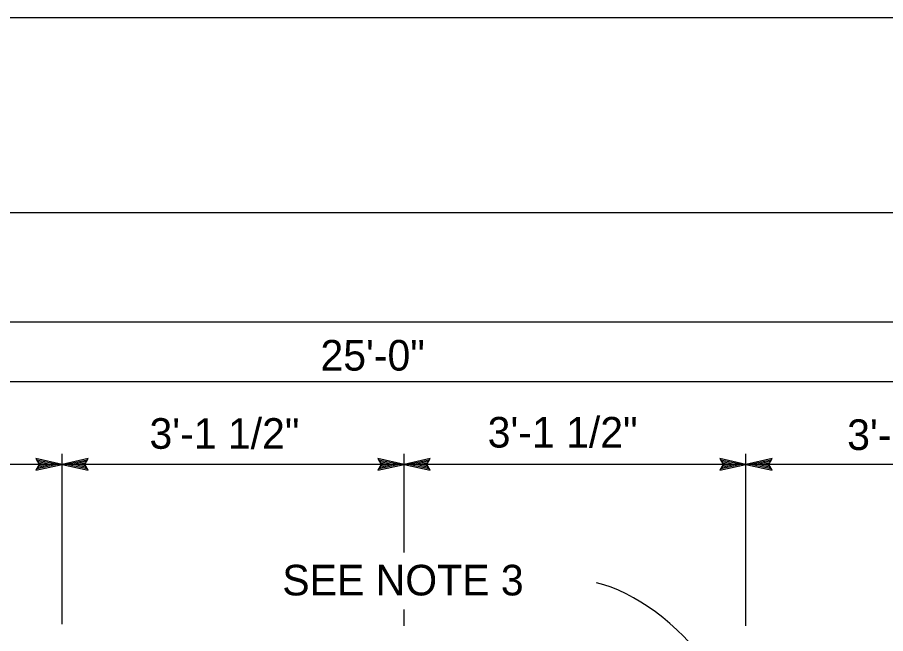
# Model space of a CAD drawing. Extents: x -894 to 866, y -476 to 714.
# Drawn here: x -446.4 to -248, y 572.6 to 713.6 of the extents above; entities that cross this region are included whole.
import ezdxf

# ---------------------------------------------------------------- set-up
doc = ezdxf.new("R2010")
doc.units = 0
for name, color, linetype in [('10 Sheet Format', 7, 'Continuous'), ('56 Stage 3 Anno', 7, 'Continuous'), ('57 Undefined', 7, 'Continuous')]:
    doc.layers.add(name, color=color, linetype=linetype)

msp = doc.modelspace()

# ---------------------------------------------------------------- linework, layer by layer
at = {"layer": '10 Sheet Format'}
msp.add_line((-813.45, 643.96), (811.55, 643.96), dxfattribs=at)
for points in [[(-894.04, 713.56), (865.96, 713.56), (865.96, -476.44), (-894.04, -476.44)], [(-863.43, 668.96), (836.57, 668.96), (836.57, -431.04), (-863.43, -431.04)], [(-863.43, 668.96), (836.57, 668.96), (836.57, -431.04), (-863.43, -431.04)]]:
    msp.add_lwpolyline(points, close=True, dxfattribs=at)
at = {"layer": '56 Stage 3 Anno'}
for p, q in [((32.57, 630.25), (-592.34, 630.25)), ((-436.18, 600.84), (-436.18, 613.75)), ((-358.05, 591.17), (-358.05, 613.75)), ((-279.93, 574.39), (-279.93, 613.75)), ((-436.18, 611.35), (-592.34, 611.35)), ((-436.18, 611.35), (-442.18, 612.68)), ((-442.18, 612.68), (-442.18, 612.68)), ((-442.18, 612.68), (-441.38, 611.35)), ((-441.38, 611.35), (-442.18, 610.01)), ((-442.18, 610.01), (-436.18, 611.35)), ((-441.96, 610.37), (-437.56, 611.35)), ((-437.57, 611.36), (-441.94, 612.33)), ((-438.94, 611.35), (-441.76, 611.98)), ((-441.73, 610.73), (-438.94, 611.35)), ((-441.55, 611.08), (-440.32, 611.35)), ((-440.32, 611.35), (-441.53, 611.62)), ((-430.18, 612.69), (-436.18, 611.35)), ((-358.05, 611.35), (-436.18, 611.35)), ((-436.18, 611.35), (-436.18, 611.35)), ((-436.18, 611.35), (-430.18, 610.02)), ((-436.18, 611.35), (-436.18, 611.35)), ((-430.39, 612.34), (-434.8, 611.36)), ((-434.79, 611.35), (-430.41, 610.38)), ((-430.63, 611.98), (-433.41, 611.36)), ((-433.41, 611.36), (-430.59, 610.73)), ((-430.8, 611.63), (-432.03, 611.36)), ((-432.03, 611.36), (-430.82, 611.09)), ((-430.98, 611.35), (-430.18, 612.69)), ((-430.18, 610.02), (-430.98, 611.35)), ((-430.18, 612.69), (-430.18, 612.69)), ((-358.05, 611.35), (-364.05, 612.68)), ((-364.05, 612.68), (-364.05, 612.68)), ((-364.05, 612.68), (-363.25, 611.35)), ((-363.25, 611.35), (-364.05, 610.01)), ((-364.05, 610.01), (-358.05, 611.35)), ((-363.83, 610.37), (-359.43, 611.35)), ((-359.44, 611.36), (-363.82, 612.33)), ((-360.81, 611.35), (-363.64, 611.98)), ((-363.6, 610.73), (-360.81, 611.35)), ((-363.43, 611.08), (-362.2, 611.35)), ((-362.2, 611.35), (-363.4, 611.62)), ((-352.05, 612.69), (-358.05, 611.35)), ((-279.93, 611.35), (-358.05, 611.35)), ((-358.05, 611.35), (-358.05, 611.35)), ((-358.05, 611.35), (-352.05, 610.02)), ((-358.05, 611.35), (-358.05, 611.35)), ((-352.27, 612.34), (-356.67, 611.36)), ((-356.66, 611.35), (-352.29, 610.38)), ((-352.5, 611.98), (-355.29, 611.36)), ((-355.29, 611.36), (-352.46, 610.73)), ((-352.68, 611.63), (-353.91, 611.36)), ((-353.91, 611.36), (-352.7, 611.09)), ((-352.85, 611.35), (-352.05, 612.69)), ((-352.05, 610.02), (-352.85, 611.35)), ((-352.05, 612.69), (-352.05, 612.69)), ((-279.93, 611.35), (-285.93, 612.68)), ((-285.93, 612.68), (-285.93, 612.68)), ((-285.93, 612.68), (-285.13, 611.35)), ((-285.13, 611.35), (-285.93, 610.01)), ((-285.93, 610.01), (-279.93, 611.35)), ((-285.71, 610.37), (-281.31, 611.35)), ((-281.32, 611.36), (-285.69, 612.33)), ((-282.69, 611.35), (-285.51, 611.98)), ((-285.48, 610.73), (-282.69, 611.35)), ((-285.3, 611.08), (-284.07, 611.35)), ((-284.07, 611.35), (-285.28, 611.62)), ((-273.93, 612.69), (-279.93, 611.35)), ((-201.8, 611.35), (-279.93, 611.35)), ((-279.93, 611.35), (-279.93, 611.35)), ((-279.93, 611.35), (-273.93, 610.02)), ((-279.93, 611.35), (-279.93, 611.35)), ((-274.14, 612.34), (-278.55, 611.36)), ((-278.54, 611.35), (-274.16, 610.38)), ((-274.38, 611.98), (-277.16, 611.36)), ((-277.16, 611.36), (-274.34, 610.73)), ((-274.55, 611.63), (-275.78, 611.36)), ((-275.78, 611.36), (-274.57, 611.09)), ((-274.73, 611.35), (-273.93, 612.69)), ((-273.93, 610.02), (-274.73, 611.35)), ((-273.93, 612.69), (-273.93, 612.69)), ((-442.18, 610.01), (-442.18, 610.01)), ((-430.18, 610.02), (-430.18, 610.02)), ((-364.05, 610.01), (-364.05, 610.01)), ((-352.05, 610.02), (-352.05, 610.02)), ((-285.93, 610.01), (-285.93, 610.01)), ((-273.93, 610.02), (-273.93, 610.02)), ((-436.18, 574.82), (-436.18, 600.84)), ((-358.05, 574.39), (-358.05, 578.13))]:
    msp.add_line(p, q, dxfattribs=at)
msp.add_ellipse((-305.95, 555.28), major_axis=(22.03, -26.79), ratio=0.575924, start_param=1.471793, end_param=2.489674, dxfattribs=at)

# ---------------------------------------------------------------- texts
at = {"layer": '57 Undefined'}
for s, p in [('25\'-0"', (-377.14, 632.79)), ('3\'-1 1/2"', (-416.2, 614.91)), ('3\'-1 1/2"', (-338.94, 615.19)), ('3\'-1 1/2"', (-256.81, 614.64)), ('SEE NOTE 3', (-385.86, 581.38))]:
    msp.add_text(s, height=7, dxfattribs=at).set_placement(p)

doc.saveas('drawing.dxf')
